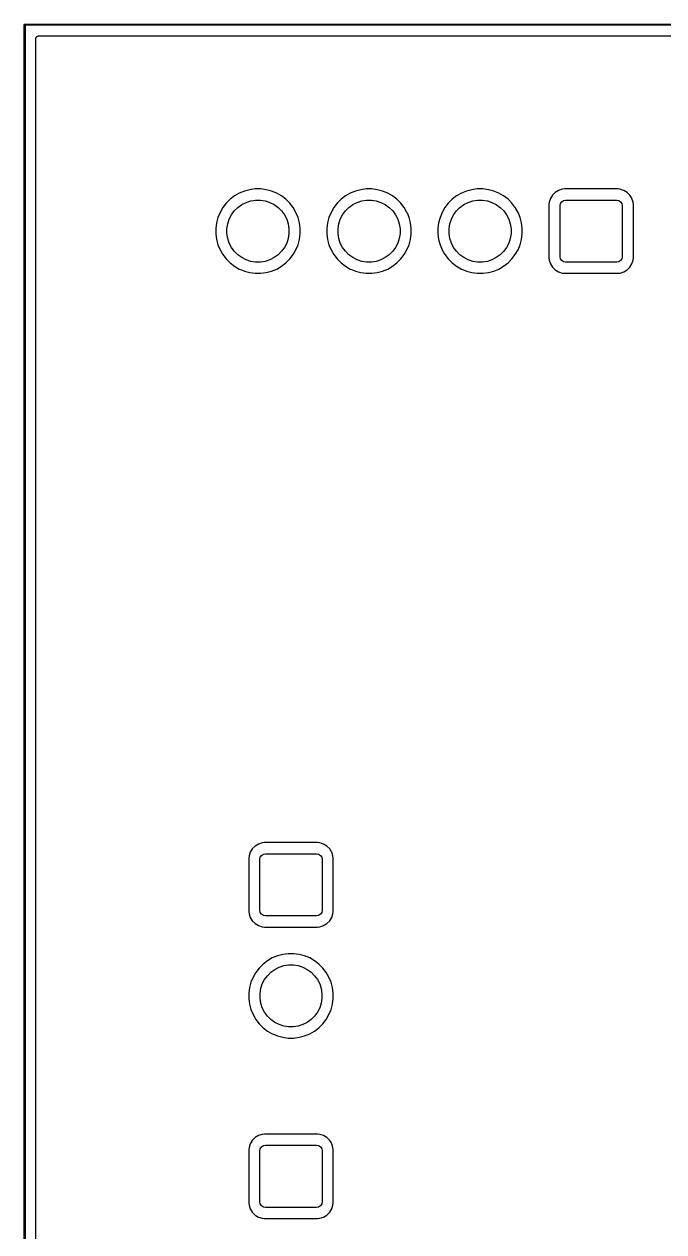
# Model space of a CAD drawing. Extents: x 4.07 to 10.8, y -5 to -0.8.
# Drawn here: x 5.799 to 6.933, y -2.94 to -0.799 of the extents above; entities that cross this region are included whole.
import ezdxf

# ---------------------------------------------------------------- set-up
doc = ezdxf.new("R2010")
doc.units = 0
doc.header["$MEASUREMENT"] = 0
doc.layers.add('BLACK', color=7, linetype='CONTINUOUS')

msp = doc.modelspace()

# ---------------------------------------------------------------- linework, layer by layer
at = {"layer": 'BLACK', "linetype": 'CONTINUOUS'}
for p, q in [((5.799, -0.8), (5.7991, -0.7996)), ((5.799, -5), (5.799, -0.8)), ((5.7991, -0.7996), (5.7996, -0.7991)), ((5.7996, -0.7991), (5.8, -0.799)), ((5.8, -0.799), (10.8, -0.799)), ((5.801, -0.801), (5.801, -4.999)), ((10.799, -0.801), (5.801, -0.801)), ((5.8197, -0.8246), (5.8205, -0.8219)), ((5.8197, -1.0658), (5.8197, -0.8246)), ((5.8205, -0.8219), (5.8226, -0.8201)), ((5.8226, -0.8201), (5.8246, -0.8197)), ((5.8246, -0.8197), (10.7754, -0.8197)), ((5.8197, -1.1611), (5.8197, -1.0658)), ((6.2085, -1.0912), (6.1988, -1.0925)), ((6.2184, -1.0912), (6.2085, -1.0912)), ((6.2085, -1.0912), (6.2085, -1.0912)), ((6.2085, -1.0912), (6.2085, -1.0912)), ((6.2281, -1.0925), (6.2184, -1.0912)), ((6.2184, -1.0912), (6.2184, -1.0912)), ((6.2184, -1.0912), (6.2184, -1.0912)), ((6.4054, -1.0912), (6.3957, -1.0925)), ((6.4152, -1.0912), (6.4054, -1.0912)), ((6.4054, -1.0912), (6.4054, -1.0912)), ((6.4054, -1.0912), (6.4054, -1.0912)), ((6.4249, -1.0925), (6.4152, -1.0912)), ((6.4152, -1.0912), (6.4152, -1.0912)), ((6.4152, -1.0912), (6.4152, -1.0912)), ((6.6022, -1.0912), (6.5925, -1.0925)), ((6.6121, -1.0912), (6.6022, -1.0912)), ((6.6022, -1.0912), (6.6022, -1.0912)), ((6.6022, -1.0912), (6.6022, -1.0912)), ((6.6218, -1.0925), (6.6121, -1.0912)), ((6.6121, -1.0912), (6.6121, -1.0912)), ((6.6121, -1.0912), (6.6121, -1.0912)), ((6.7527, -1.0916), (6.7462, -1.0938)), ((6.7568, -1.0912), (6.7527, -1.0916)), ((6.7527, -1.0916), (6.7527, -1.0916)), ((6.8512, -1.0912), (6.7568, -1.0912)), ((6.7568, -1.0912), (6.7568, -1.0912)), ((6.8553, -1.0916), (6.8512, -1.0912)), ((6.8512, -1.0912), (6.8512, -1.0912)), ((6.8579, -1.0925), (6.8553, -1.0916)), ((6.8553, -1.0916), (6.8553, -1.0916)), ((6.164, -1.1096), (6.1571, -1.1166)), ((6.1718, -1.1037), (6.164, -1.1096)), ((6.164, -1.1096), (6.164, -1.1096)), ((6.1803, -1.0987), (6.1718, -1.1037)), ((6.1893, -1.095), (6.1803, -1.0987)), ((6.1803, -1.0987), (6.1803, -1.0987)), ((6.1988, -1.0925), (6.1893, -1.095)), ((6.1924, -1.1151), (6.2006, -1.1124)), ((6.2006, -1.1124), (6.2091, -1.1111)), ((6.2091, -1.1111), (6.2178, -1.1111)), ((6.2178, -1.1111), (6.2263, -1.1124)), ((6.2263, -1.1124), (6.2345, -1.1151)), ((6.233, -1.0938), (6.2281, -1.0925)), ((6.2281, -1.0925), (6.2281, -1.0925)), ((6.2281, -1.0925), (6.2281, -1.0925)), ((6.2376, -1.095), (6.233, -1.0938)), ((6.2466, -1.0987), (6.2376, -1.095)), ((6.2551, -1.1037), (6.2466, -1.0987)), ((6.2466, -1.0987), (6.2466, -1.0987)), ((6.2629, -1.1096), (6.2551, -1.1037)), ((6.2698, -1.1166), (6.2629, -1.1096)), ((6.2629, -1.1096), (6.2629, -1.1096)), ((6.3609, -1.1096), (6.3539, -1.1166)), ((6.3686, -1.1037), (6.3609, -1.1096)), ((6.3609, -1.1096), (6.3609, -1.1096)), ((6.3771, -1.0987), (6.3686, -1.1037)), ((6.3862, -1.095), (6.3771, -1.0987)), ((6.3771, -1.0987), (6.3771, -1.0987)), ((6.3957, -1.0925), (6.3862, -1.095)), ((6.3892, -1.1151), (6.3974, -1.1124)), ((6.3974, -1.1124), (6.406, -1.1111)), ((6.406, -1.1111), (6.4146, -1.1111)), ((6.4146, -1.1111), (6.4232, -1.1124)), ((6.4232, -1.1124), (6.4314, -1.1151)), ((6.4298, -1.0938), (6.4249, -1.0925)), ((6.4249, -1.0925), (6.4249, -1.0925)), ((6.4249, -1.0925), (6.4249, -1.0925)), ((6.4344, -1.095), (6.4298, -1.0938)), ((6.4435, -1.0987), (6.4344, -1.095)), ((6.452, -1.1037), (6.4435, -1.0987)), ((6.4435, -1.0987), (6.4435, -1.0987)), ((6.4597, -1.1096), (6.452, -1.1037)), ((6.4667, -1.1166), (6.4597, -1.1096)), ((6.4597, -1.1096), (6.4597, -1.1096)), ((6.5577, -1.1096), (6.5508, -1.1166)), ((6.5655, -1.1037), (6.5577, -1.1096)), ((6.5577, -1.1096), (6.5577, -1.1096)), ((6.574, -1.0987), (6.5655, -1.1037)), ((6.583, -1.095), (6.574, -1.0987)), ((6.574, -1.0987), (6.574, -1.0987)), ((6.5925, -1.0925), (6.583, -1.095)), ((6.5861, -1.1151), (6.5943, -1.1124)), ((6.5943, -1.1124), (6.6028, -1.1111)), ((6.6028, -1.1111), (6.6115, -1.1111)), ((6.6115, -1.1111), (6.62, -1.1124)), ((6.62, -1.1124), (6.6282, -1.1151)), ((6.6267, -1.0938), (6.6218, -1.0925)), ((6.6218, -1.0925), (6.6218, -1.0925)), ((6.6218, -1.0925), (6.6218, -1.0925)), ((6.6313, -1.095), (6.6267, -1.0938)), ((6.6403, -1.0987), (6.6313, -1.095)), ((6.6488, -1.1037), (6.6403, -1.0987)), ((6.6403, -1.0987), (6.6403, -1.0987)), ((6.6566, -1.1096), (6.6488, -1.1037)), ((6.6635, -1.1166), (6.6566, -1.1096)), ((6.6566, -1.1096), (6.6566, -1.1096)), ((6.7318, -1.1082), (6.7296, -1.1147)), ((6.7354, -1.1023), (6.7318, -1.1082)), ((6.7318, -1.1082), (6.7318, -1.1082)), ((6.7403, -1.0974), (6.7354, -1.1023)), ((6.7354, -1.1023), (6.7354, -1.1023)), ((6.7462, -1.0938), (6.7403, -1.0974)), ((6.7403, -1.0974), (6.7403, -1.0974)), ((6.7462, -1.0938), (6.7462, -1.0938)), ((6.7518, -1.1138), (6.755, -1.1116)), ((6.755, -1.1116), (6.7587, -1.1109)), ((6.7587, -1.1109), (6.8493, -1.1109)), ((6.8493, -1.1109), (6.853, -1.1116)), ((6.853, -1.1116), (6.8562, -1.1138)), ((6.8618, -1.0938), (6.8579, -1.0925)), ((6.8677, -1.0974), (6.8618, -1.0938)), ((6.8618, -1.0938), (6.8618, -1.0938)), ((6.8726, -1.1023), (6.8677, -1.0974)), ((6.8677, -1.0974), (6.8677, -1.0974)), ((6.876, -1.1077), (6.8726, -1.1023)), ((6.8726, -1.1023), (6.8726, -1.1023)), ((6.8762, -1.1082), (6.876, -1.1077)), ((6.8784, -1.1147), (6.8762, -1.1082)), ((6.1462, -1.1328), (6.1424, -1.1419)), ((6.1511, -1.1243), (6.1462, -1.1328)), ((6.1462, -1.1328), (6.1462, -1.1328)), ((6.1571, -1.1166), (6.1511, -1.1243)), ((6.1571, -1.1166), (6.1571, -1.1166)), ((6.1665, -1.1372), (6.1715, -1.1302)), ((6.1715, -1.1302), (6.1777, -1.1241)), ((6.1777, -1.1241), (6.1846, -1.119)), ((6.1846, -1.119), (6.1924, -1.1151)), ((6.2345, -1.1151), (6.2422, -1.119)), ((6.2422, -1.119), (6.2492, -1.1241)), ((6.2492, -1.1241), (6.2554, -1.1302)), ((6.2554, -1.1302), (6.2604, -1.1372)), ((6.2758, -1.1243), (6.2698, -1.1166)), ((6.2698, -1.1166), (6.2698, -1.1166)), ((6.2807, -1.1328), (6.2758, -1.1243)), ((6.2813, -1.1344), (6.2807, -1.1328)), ((6.2807, -1.1328), (6.2807, -1.1328)), ((6.2845, -1.1419), (6.2813, -1.1344)), ((6.343, -1.1328), (6.3393, -1.1419)), ((6.348, -1.1243), (6.343, -1.1328)), ((6.343, -1.1328), (6.343, -1.1328)), ((6.3539, -1.1166), (6.348, -1.1243)), ((6.3539, -1.1166), (6.3539, -1.1166)), ((6.3633, -1.1372), (6.3684, -1.1302)), ((6.3684, -1.1302), (6.3745, -1.1241)), ((6.3745, -1.1241), (6.3815, -1.119)), ((6.3815, -1.119), (6.3892, -1.1151)), ((6.4314, -1.1151), (6.4391, -1.119)), ((6.4391, -1.119), (6.4461, -1.1241)), ((6.4461, -1.1241), (6.4522, -1.1302)), ((6.4522, -1.1302), (6.4573, -1.1372)), ((6.4726, -1.1243), (6.4667, -1.1166)), ((6.4667, -1.1166), (6.4667, -1.1166)), ((6.4775, -1.1328), (6.4726, -1.1243)), ((6.4782, -1.1344), (6.4775, -1.1328)), ((6.4775, -1.1328), (6.4775, -1.1328)), ((6.4813, -1.1419), (6.4782, -1.1344)), ((6.5399, -1.1328), (6.5361, -1.1419)), ((6.5448, -1.1243), (6.5399, -1.1328)), ((6.5399, -1.1328), (6.5399, -1.1328)), ((6.5508, -1.1166), (6.5448, -1.1243)), ((6.5508, -1.1166), (6.5508, -1.1166)), ((6.5602, -1.1372), (6.5652, -1.1302)), ((6.5652, -1.1302), (6.5714, -1.1241)), ((6.5714, -1.1241), (6.5784, -1.119)), ((6.5784, -1.119), (6.5861, -1.1151)), ((6.6282, -1.1151), (6.6359, -1.119)), ((6.6359, -1.119), (6.6429, -1.1241)), ((6.6429, -1.1241), (6.6491, -1.1302)), ((6.6491, -1.1302), (6.6541, -1.1372)), ((6.6652, -1.1188), (6.6635, -1.1166)), ((6.6635, -1.1166), (6.6635, -1.1166)), ((6.6656, -1.1193), (6.6652, -1.1188)), ((6.6684, -1.1229), (6.6656, -1.1193)), ((6.6695, -1.1243), (6.6684, -1.1229)), ((6.6744, -1.1328), (6.6695, -1.1243)), ((6.675, -1.1344), (6.6744, -1.1328)), ((6.6744, -1.1328), (6.6744, -1.1328)), ((6.6782, -1.1419), (6.675, -1.1344)), ((6.7296, -1.1147), (6.7292, -1.1188)), ((6.7292, -1.1188), (6.7292, -1.2132)), ((6.7296, -1.1147), (6.7296, -1.1147)), ((6.7489, -1.1207), (6.7496, -1.117)), ((6.7489, -1.2113), (6.7489, -1.1207)), ((6.7496, -1.117), (6.7518, -1.1138)), ((6.8562, -1.1138), (6.8584, -1.117)), ((6.8584, -1.117), (6.8591, -1.1207)), ((6.8591, -1.1207), (6.8591, -1.2113)), ((6.8788, -1.1188), (6.8784, -1.1147)), ((6.8788, -1.1651), (6.8788, -1.1188)), ((6.1399, -1.1514), (6.1386, -1.1611)), ((6.1424, -1.1419), (6.1399, -1.1514)), ((6.1585, -1.1617), (6.1599, -1.1531)), ((6.1599, -1.1531), (6.1625, -1.1449)), ((6.1625, -1.1449), (6.1665, -1.1372)), ((6.2604, -1.1372), (6.2644, -1.1449)), ((6.2644, -1.1449), (6.267, -1.1531)), ((6.267, -1.1531), (6.2684, -1.1617)), ((6.287, -1.1514), (6.2845, -1.1419)), ((6.2883, -1.1611), (6.287, -1.1514)), ((6.3368, -1.1514), (6.3355, -1.1611)), ((6.3393, -1.1419), (6.3368, -1.1514)), ((6.3554, -1.1617), (6.3567, -1.1531)), ((6.3567, -1.1531), (6.3594, -1.1449)), ((6.3594, -1.1449), (6.3633, -1.1372)), ((6.4573, -1.1372), (6.4612, -1.1449)), ((6.4612, -1.1449), (6.4639, -1.1531)), ((6.4639, -1.1531), (6.4652, -1.1617)), ((6.4838, -1.1514), (6.4813, -1.1419)), ((6.4851, -1.1611), (6.4838, -1.1514)), ((6.5336, -1.1514), (6.5323, -1.1611)), ((6.5361, -1.1419), (6.5336, -1.1514)), ((6.5522, -1.1617), (6.5536, -1.1531)), ((6.5536, -1.1531), (6.5562, -1.1449)), ((6.5562, -1.1449), (6.5602, -1.1372)), ((6.6541, -1.1372), (6.6581, -1.1449)), ((6.6581, -1.1449), (6.6607, -1.1531)), ((6.6607, -1.1531), (6.6621, -1.1617)), ((6.6807, -1.1514), (6.6782, -1.1419)), ((6.682, -1.1611), (6.6807, -1.1514)), ((5.8197, -2.238), (5.8197, -1.1611)), ((6.1386, -1.1611), (6.1386, -1.1611)), ((6.1386, -1.1611), (6.1386, -1.1709)), ((6.1386, -1.1709), (6.1386, -1.1709)), ((6.1386, -1.1709), (6.1399, -1.1806)), ((6.1585, -1.1703), (6.1585, -1.1617)), ((6.1599, -1.1789), (6.1585, -1.1703)), ((6.2684, -1.1703), (6.267, -1.1789)), ((6.2684, -1.1617), (6.2684, -1.1703)), ((6.287, -1.1806), (6.2883, -1.1709)), ((6.2883, -1.1709), (6.2883, -1.1611)), ((6.2883, -1.1611), (6.2883, -1.1611)), ((6.3355, -1.1611), (6.3355, -1.1611)), ((6.3355, -1.1611), (6.3355, -1.1709)), ((6.3355, -1.1709), (6.3355, -1.1709)), ((6.3355, -1.1709), (6.3368, -1.1806)), ((6.3554, -1.1703), (6.3554, -1.1617)), ((6.3567, -1.1789), (6.3554, -1.1703)), ((6.4652, -1.1703), (6.4639, -1.1789)), ((6.4652, -1.1617), (6.4652, -1.1703)), ((6.4838, -1.1806), (6.4851, -1.1709)), ((6.4851, -1.1709), (6.4851, -1.1611)), ((6.4851, -1.1611), (6.4851, -1.1611)), ((6.5323, -1.1611), (6.5323, -1.1611)), ((6.5323, -1.1611), (6.5323, -1.1709)), ((6.5323, -1.1709), (6.5323, -1.1709)), ((6.5323, -1.1709), (6.5336, -1.1806)), ((6.5522, -1.1703), (6.5522, -1.1617)), ((6.5536, -1.1789), (6.5522, -1.1703)), ((6.6621, -1.1703), (6.6607, -1.1789)), ((6.6621, -1.1617), (6.6621, -1.1703)), ((6.6807, -1.1806), (6.682, -1.1709)), ((6.682, -1.1709), (6.682, -1.1611)), ((6.8788, -1.2132), (6.8788, -1.1651)), ((6.1399, -1.1806), (6.1424, -1.1901)), ((6.1424, -1.1901), (6.1462, -1.1992)), ((6.1462, -1.1992), (6.1462, -1.1992)), ((6.1462, -1.1992), (6.1511, -1.2077)), ((6.1625, -1.1871), (6.1599, -1.1789)), ((6.1665, -1.1948), (6.1625, -1.1871)), ((6.1715, -1.2018), (6.1665, -1.1948)), ((6.2604, -1.1948), (6.2554, -1.2018)), ((6.2644, -1.1871), (6.2604, -1.1948)), ((6.267, -1.1789), (6.2644, -1.1871)), ((6.2758, -1.2077), (6.2807, -1.1992)), ((6.2807, -1.1992), (6.2845, -1.1901)), ((6.2845, -1.1901), (6.287, -1.1806)), ((6.3368, -1.1806), (6.3393, -1.1901)), ((6.3393, -1.1901), (6.343, -1.1992)), ((6.343, -1.1992), (6.343, -1.1992)), ((6.343, -1.1992), (6.348, -1.2077)), ((6.3594, -1.1871), (6.3567, -1.1789)), ((6.3633, -1.1948), (6.3594, -1.1871)), ((6.3684, -1.2018), (6.3633, -1.1948)), ((6.4573, -1.1948), (6.4522, -1.2018)), ((6.4612, -1.1871), (6.4573, -1.1948)), ((6.4639, -1.1789), (6.4612, -1.1871)), ((6.4726, -1.2077), (6.4775, -1.1992)), ((6.4775, -1.1992), (6.4813, -1.1901)), ((6.4813, -1.1901), (6.4838, -1.1806)), ((6.5336, -1.1806), (6.5361, -1.1901)), ((6.5361, -1.1901), (6.5399, -1.1992)), ((6.5399, -1.1992), (6.5399, -1.1992)), ((6.5399, -1.1992), (6.5448, -1.2077)), ((6.5562, -1.1871), (6.5536, -1.1789)), ((6.5602, -1.1948), (6.5562, -1.1871)), ((6.5652, -1.2018), (6.5602, -1.1948)), ((6.6541, -1.1948), (6.6491, -1.2018)), ((6.6581, -1.1871), (6.6541, -1.1948)), ((6.6607, -1.1789), (6.6581, -1.1871)), ((6.6695, -1.2077), (6.6744, -1.1992)), ((6.6744, -1.1992), (6.6782, -1.1901)), ((6.6782, -1.1901), (6.6807, -1.1806)), ((6.1511, -1.2077), (6.1571, -1.2154)), ((6.1571, -1.2154), (6.1571, -1.2154)), ((6.1571, -1.2154), (6.164, -1.2224)), ((6.1777, -1.2079), (6.1715, -1.2018)), ((6.1846, -1.213), (6.1777, -1.2079)), ((6.1924, -1.2169), (6.1846, -1.213)), ((6.2006, -1.2196), (6.1924, -1.2169)), ((6.2091, -1.2209), (6.2006, -1.2196)), ((6.2263, -1.2196), (6.2178, -1.2209)), ((6.2345, -1.2169), (6.2263, -1.2196)), ((6.2422, -1.213), (6.2345, -1.2169)), ((6.2492, -1.2079), (6.2422, -1.213)), ((6.2554, -1.2018), (6.2492, -1.2079)), ((6.2629, -1.2224), (6.2698, -1.2154)), ((6.2698, -1.2154), (6.2758, -1.2077)), ((6.348, -1.2077), (6.3539, -1.2154)), ((6.3539, -1.2154), (6.3539, -1.2154)), ((6.3539, -1.2154), (6.3609, -1.2224)), ((6.3745, -1.2079), (6.3684, -1.2018)), ((6.3815, -1.213), (6.3745, -1.2079)), ((6.3892, -1.2169), (6.3815, -1.213)), ((6.3974, -1.2196), (6.3892, -1.2169)), ((6.406, -1.2209), (6.3974, -1.2196)), ((6.4232, -1.2196), (6.4146, -1.2209)), ((6.4314, -1.2169), (6.4232, -1.2196)), ((6.4391, -1.213), (6.4314, -1.2169)), ((6.4461, -1.2079), (6.4391, -1.213)), ((6.4522, -1.2018), (6.4461, -1.2079)), ((6.4597, -1.2224), (6.4667, -1.2154)), ((6.4667, -1.2154), (6.4726, -1.2077)), ((6.5448, -1.2077), (6.5508, -1.2154)), ((6.5508, -1.2154), (6.5508, -1.2154)), ((6.5508, -1.2154), (6.5577, -1.2224)), ((6.5714, -1.2079), (6.5652, -1.2018)), ((6.5784, -1.213), (6.5714, -1.2079)), ((6.5861, -1.2169), (6.5784, -1.213)), ((6.5943, -1.2196), (6.5861, -1.2169)), ((6.6028, -1.2209), (6.5943, -1.2196)), ((6.62, -1.2196), (6.6115, -1.2209)), ((6.6282, -1.2169), (6.62, -1.2196)), ((6.6359, -1.213), (6.6282, -1.2169)), ((6.6429, -1.2079), (6.6359, -1.213)), ((6.6491, -1.2018), (6.6429, -1.2079)), ((6.6566, -1.2224), (6.6635, -1.2154)), ((6.6635, -1.2154), (6.6695, -1.2077)), ((6.7292, -1.2132), (6.7296, -1.2173)), ((6.7296, -1.2173), (6.7296, -1.2173)), ((6.7296, -1.2173), (6.7318, -1.2238)), ((6.7496, -1.215), (6.7489, -1.2113)), ((6.7518, -1.2182), (6.7496, -1.215)), ((6.755, -1.2204), (6.7518, -1.2182)), ((6.7587, -1.2211), (6.755, -1.2204)), ((6.853, -1.2204), (6.8493, -1.2211)), ((6.8562, -1.2182), (6.853, -1.2204)), ((6.8584, -1.215), (6.8562, -1.2182)), ((6.8591, -1.2113), (6.8584, -1.215)), ((6.8762, -1.2238), (6.8784, -1.2173)), ((6.8784, -1.2173), (6.8788, -1.2132)), ((6.164, -1.2224), (6.164, -1.2224)), ((6.164, -1.2224), (6.1718, -1.2283)), ((6.1718, -1.2283), (6.1803, -1.2333)), ((6.1803, -1.2333), (6.1803, -1.2333)), ((6.1803, -1.2333), (6.184, -1.2348)), ((6.184, -1.2348), (6.1893, -1.237)), ((6.1893, -1.237), (6.1988, -1.2395)), ((6.1988, -1.2395), (6.2085, -1.2408)), ((6.2085, -1.2408), (6.2085, -1.2408)), ((6.2085, -1.2408), (6.2184, -1.2408)), ((6.2178, -1.2209), (6.2091, -1.2209)), ((6.2184, -1.2408), (6.2281, -1.2395)), ((6.2184, -1.2408), (6.2184, -1.2408)), ((6.2281, -1.2395), (6.2376, -1.237)), ((6.2376, -1.237), (6.2466, -1.2333)), ((6.2466, -1.2333), (6.2551, -1.2283)), ((6.2551, -1.2283), (6.2629, -1.2224)), ((6.3609, -1.2224), (6.3609, -1.2224)), ((6.3609, -1.2224), (6.3686, -1.2283)), ((6.3686, -1.2283), (6.3771, -1.2333)), ((6.3771, -1.2333), (6.3771, -1.2333)), ((6.3771, -1.2333), (6.3808, -1.2348)), ((6.3808, -1.2348), (6.3862, -1.237)), ((6.3862, -1.237), (6.3957, -1.2395)), ((6.3957, -1.2395), (6.4054, -1.2408)), ((6.4054, -1.2408), (6.4054, -1.2408)), ((6.4054, -1.2408), (6.4152, -1.2408)), ((6.4146, -1.2209), (6.406, -1.2209)), ((6.4152, -1.2408), (6.4249, -1.2395)), ((6.4152, -1.2408), (6.4152, -1.2408)), ((6.4249, -1.2395), (6.4344, -1.237)), ((6.4344, -1.237), (6.4435, -1.2333)), ((6.4435, -1.2333), (6.452, -1.2283)), ((6.452, -1.2283), (6.4597, -1.2224)), ((6.5577, -1.2224), (6.5577, -1.2224)), ((6.5577, -1.2224), (6.5655, -1.2283)), ((6.5655, -1.2283), (6.574, -1.2333)), ((6.574, -1.2333), (6.574, -1.2333)), ((6.574, -1.2333), (6.5777, -1.2348)), ((6.5777, -1.2348), (6.583, -1.237)), ((6.583, -1.237), (6.5925, -1.2395)), ((6.5925, -1.2395), (6.6022, -1.2408)), ((6.6022, -1.2408), (6.6022, -1.2408)), ((6.6022, -1.2408), (6.6121, -1.2408)), ((6.6115, -1.2209), (6.6028, -1.2209)), ((6.6121, -1.2408), (6.6218, -1.2395)), ((6.6121, -1.2408), (6.6121, -1.2408)), ((6.6218, -1.2395), (6.6313, -1.237)), ((6.6313, -1.237), (6.6403, -1.2333)), ((6.6403, -1.2333), (6.6488, -1.2283)), ((6.6488, -1.2283), (6.6566, -1.2224)), ((6.7318, -1.2238), (6.7318, -1.2238)), ((6.7318, -1.2238), (6.7354, -1.2297)), ((6.7354, -1.2297), (6.7354, -1.2297)), ((6.7354, -1.2297), (6.7403, -1.2346)), ((6.7403, -1.2346), (6.7403, -1.2346)), ((6.7403, -1.2346), (6.7462, -1.2382)), ((6.7462, -1.2382), (6.7462, -1.2382)), ((6.7462, -1.2382), (6.7462, -1.2382)), ((6.7462, -1.2382), (6.7527, -1.2404)), ((6.7527, -1.2404), (6.7568, -1.2408)), ((6.7568, -1.2408), (6.7568, -1.2408)), ((6.7568, -1.2408), (6.8512, -1.2408)), ((6.8493, -1.2211), (6.7587, -1.2211)), ((6.8512, -1.2408), (6.8553, -1.2404)), ((6.8512, -1.2408), (6.8512, -1.2408)), ((6.8553, -1.2404), (6.8618, -1.2382)), ((6.8618, -1.2382), (6.8677, -1.2346)), ((6.8677, -1.2346), (6.8726, -1.2297)), ((6.8726, -1.2297), (6.8762, -1.2238)), ((5.8197, -2.2779), (5.8197, -2.238)), ((6.1998, -2.2673), (6.1976, -2.2739)), ((6.2034, -2.2614), (6.1998, -2.2673)), ((6.1998, -2.2673), (6.1998, -2.2673)), ((6.2083, -2.2565), (6.2034, -2.2614)), ((6.2034, -2.2614), (6.2034, -2.2614)), ((6.2142, -2.2529), (6.2083, -2.2565)), ((6.2083, -2.2565), (6.2083, -2.2565)), ((6.2207, -2.2507), (6.2142, -2.2529)), ((6.2142, -2.2529), (6.2142, -2.2529)), ((6.2248, -2.2503), (6.2207, -2.2507)), ((6.2207, -2.2507), (6.2207, -2.2507)), ((6.3192, -2.2503), (6.2248, -2.2503)), ((6.2248, -2.2503), (6.2248, -2.2503)), ((6.3233, -2.2507), (6.3192, -2.2503)), ((6.3192, -2.2503), (6.3192, -2.2503)), ((6.3261, -2.2517), (6.3233, -2.2507)), ((6.3233, -2.2507), (6.3233, -2.2507)), ((6.3298, -2.2529), (6.3261, -2.2517)), ((6.3357, -2.2565), (6.3298, -2.2529)), ((6.3298, -2.2529), (6.3298, -2.2529)), ((6.3406, -2.2614), (6.3357, -2.2565)), ((6.3357, -2.2565), (6.3357, -2.2565)), ((6.344, -2.2669), (6.3406, -2.2614)), ((6.3406, -2.2614), (6.3406, -2.2614)), ((6.3442, -2.2673), (6.344, -2.2669)), ((6.3464, -2.2739), (6.3442, -2.2673)), ((5.8197, -2.5171), (5.8197, -2.2779)), ((6.1976, -2.2739), (6.1972, -2.2779)), ((6.1972, -2.2779), (6.1972, -2.3724)), ((6.1976, -2.2739), (6.1976, -2.2739)), ((6.2169, -2.2799), (6.2176, -2.2761)), ((6.2169, -2.3704), (6.2169, -2.2799)), ((6.2176, -2.2761), (6.2198, -2.2729)), ((6.2198, -2.2729), (6.223, -2.2708)), ((6.223, -2.2708), (6.2267, -2.27)), ((6.2267, -2.27), (6.3173, -2.27)), ((6.3173, -2.27), (6.321, -2.2708)), ((6.321, -2.2708), (6.3242, -2.2729)), ((6.3242, -2.2729), (6.3264, -2.2761)), ((6.3264, -2.2761), (6.3271, -2.2799)), ((6.3271, -2.2799), (6.3271, -2.3704)), ((6.3468, -2.2779), (6.3464, -2.2739)), ((6.3468, -2.3724), (6.3468, -2.2779)), ((6.1972, -2.3724), (6.1976, -2.3764)), ((6.1976, -2.3764), (6.1976, -2.3764)), ((6.1976, -2.3764), (6.1998, -2.383)), ((6.2176, -2.3742), (6.2169, -2.3704)), ((6.2198, -2.3774), (6.2176, -2.3742)), ((6.3264, -2.3742), (6.3242, -2.3774)), ((6.3271, -2.3704), (6.3264, -2.3742)), ((6.3442, -2.383), (6.3464, -2.3764)), ((6.3464, -2.3764), (6.3468, -2.3724)), ((6.1998, -2.383), (6.1998, -2.383)), ((6.1998, -2.383), (6.2034, -2.3889)), ((6.2034, -2.3889), (6.2034, -2.3889)), ((6.2034, -2.3889), (6.2083, -2.3938)), ((6.2083, -2.3938), (6.2083, -2.3938)), ((6.2083, -2.3938), (6.2142, -2.3974)), ((6.2142, -2.3974), (6.2142, -2.3974)), ((6.2142, -2.3974), (6.2142, -2.3974)), ((6.2142, -2.3974), (6.2207, -2.3996)), ((6.223, -2.3795), (6.2198, -2.3774)), ((6.2267, -2.3803), (6.223, -2.3795)), ((6.3173, -2.3803), (6.2267, -2.3803)), ((6.321, -2.3795), (6.3173, -2.3803)), ((6.3242, -2.3774), (6.321, -2.3795)), ((6.3233, -2.3996), (6.3298, -2.3974)), ((6.3298, -2.3974), (6.3357, -2.3938)), ((6.3357, -2.3938), (6.3406, -2.3889)), ((6.3406, -2.3889), (6.3442, -2.383)), ((6.2207, -2.3996), (6.2248, -2.4)), ((6.2248, -2.4), (6.2248, -2.4)), ((6.2248, -2.4), (6.3192, -2.4)), ((6.3192, -2.4), (6.3233, -2.3996)), ((6.3192, -2.4), (6.3192, -2.4)), ((6.2303, -2.4597), (6.2226, -2.4656)), ((6.2388, -2.4547), (6.2303, -2.4597)), ((6.2479, -2.451), (6.2388, -2.4547)), ((6.2388, -2.4547), (6.2388, -2.4547)), ((6.2574, -2.4485), (6.2479, -2.451)), ((6.2671, -2.4472), (6.2574, -2.4485)), ((6.2769, -2.4472), (6.2671, -2.4472)), ((6.2671, -2.4472), (6.2671, -2.4472)), ((6.2671, -2.4472), (6.2671, -2.4472)), ((6.2866, -2.4485), (6.2769, -2.4472)), ((6.2769, -2.4472), (6.2769, -2.4472)), ((6.2769, -2.4472), (6.2769, -2.4472)), ((6.2961, -2.451), (6.2866, -2.4485)), ((6.3052, -2.4547), (6.2961, -2.451)), ((6.3137, -2.4597), (6.3052, -2.4547)), ((6.3052, -2.4547), (6.3052, -2.4547)), ((6.3214, -2.4656), (6.3137, -2.4597)), ((6.2097, -2.4803), (6.2047, -2.4888)), ((6.2156, -2.4726), (6.2097, -2.4803)), ((6.2226, -2.4656), (6.2156, -2.4726)), ((6.2156, -2.4726), (6.2156, -2.4726)), ((6.2226, -2.4656), (6.2226, -2.4656)), ((6.2301, -2.4862), (6.2362, -2.4801)), ((6.2362, -2.4801), (6.2432, -2.475)), ((6.2432, -2.475), (6.2509, -2.4711)), ((6.2509, -2.4711), (6.2591, -2.4684)), ((6.2591, -2.4684), (6.2677, -2.4671)), ((6.2677, -2.4671), (6.2763, -2.4671)), ((6.2763, -2.4671), (6.2849, -2.4684)), ((6.2849, -2.4684), (6.2931, -2.4711)), ((6.2931, -2.4711), (6.3008, -2.475)), ((6.3008, -2.475), (6.3078, -2.4801)), ((6.3078, -2.4801), (6.3139, -2.4862)), ((6.3284, -2.4726), (6.3214, -2.4656)), ((6.3214, -2.4656), (6.3214, -2.4656)), ((6.3343, -2.4803), (6.3284, -2.4726)), ((6.3284, -2.4726), (6.3284, -2.4726)), ((6.3393, -2.4888), (6.3343, -2.4803)), ((6.201, -2.4979), (6.1985, -2.5074)), ((6.2047, -2.4888), (6.201, -2.4979)), ((6.2047, -2.4888), (6.2047, -2.4888)), ((6.2184, -2.5091), (6.2211, -2.5009)), ((6.2211, -2.5009), (6.225, -2.4932)), ((6.225, -2.4932), (6.2301, -2.4862)), ((6.3139, -2.4862), (6.319, -2.4932)), ((6.319, -2.4932), (6.3229, -2.5009)), ((6.3229, -2.5009), (6.3256, -2.5091)), ((6.343, -2.4979), (6.3393, -2.4888)), ((6.3455, -2.5074), (6.343, -2.4979)), ((5.8197, -2.7948), (5.8197, -2.5171)), ((6.1985, -2.5074), (6.1972, -2.5171)), ((6.1972, -2.5171), (6.1972, -2.5171)), ((6.1972, -2.5171), (6.1972, -2.5269)), ((6.2171, -2.5177), (6.2184, -2.5091)), ((6.2171, -2.5263), (6.2171, -2.5177)), ((6.2184, -2.5349), (6.2171, -2.5263)), ((6.3256, -2.5091), (6.3269, -2.5177)), ((6.3269, -2.5263), (6.3256, -2.5349)), ((6.3269, -2.5177), (6.3269, -2.5263)), ((6.3468, -2.5171), (6.3455, -2.5074)), ((6.3468, -2.5269), (6.3468, -2.5171)), ((6.1972, -2.5269), (6.1972, -2.5269)), ((6.1972, -2.5269), (6.1985, -2.5366)), ((6.1985, -2.5366), (6.201, -2.5461)), ((6.201, -2.5461), (6.2047, -2.5552)), ((6.2211, -2.5431), (6.2184, -2.5349)), ((6.225, -2.5508), (6.2211, -2.5431)), ((6.3229, -2.5431), (6.319, -2.5508)), ((6.3256, -2.5349), (6.3229, -2.5431)), ((6.3393, -2.5552), (6.343, -2.5461)), ((6.343, -2.5461), (6.3455, -2.5366)), ((6.3455, -2.5366), (6.3468, -2.5269)), ((6.2047, -2.5552), (6.2047, -2.5552)), ((6.2047, -2.5552), (6.2097, -2.5637)), ((6.2097, -2.5637), (6.2156, -2.5714)), ((6.2301, -2.5578), (6.225, -2.5508)), ((6.2362, -2.5639), (6.2301, -2.5578)), ((6.2432, -2.569), (6.2362, -2.5639)), ((6.2509, -2.5729), (6.2432, -2.569)), ((6.3008, -2.569), (6.2931, -2.5729)), ((6.3078, -2.5639), (6.3008, -2.569)), ((6.3139, -2.5578), (6.3078, -2.5639)), ((6.319, -2.5508), (6.3139, -2.5578)), ((6.3284, -2.5714), (6.3343, -2.5637)), ((6.3343, -2.5637), (6.3393, -2.5552)), ((6.2156, -2.5714), (6.2156, -2.5714)), ((6.2156, -2.5714), (6.2226, -2.5784)), ((6.2226, -2.5784), (6.2226, -2.5784)), ((6.2226, -2.5784), (6.2303, -2.5843)), ((6.2303, -2.5843), (6.2388, -2.5893)), ((6.2388, -2.5893), (6.2388, -2.5893)), ((6.2388, -2.5893), (6.2407, -2.59)), ((6.2407, -2.59), (6.2479, -2.593)), ((6.2591, -2.5756), (6.2509, -2.5729)), ((6.2677, -2.5769), (6.2591, -2.5756)), ((6.2763, -2.5769), (6.2677, -2.5769)), ((6.2849, -2.5756), (6.2763, -2.5769)), ((6.2931, -2.5729), (6.2849, -2.5756)), ((6.2961, -2.593), (6.3052, -2.5893)), ((6.3052, -2.5893), (6.3137, -2.5843)), ((6.3137, -2.5843), (6.3214, -2.5784)), ((6.3214, -2.5784), (6.3284, -2.5714)), ((6.2479, -2.593), (6.2574, -2.5955)), ((6.2574, -2.5955), (6.2671, -2.5968)), ((6.2671, -2.5968), (6.2671, -2.5968)), ((6.2671, -2.5968), (6.2769, -2.5968)), ((6.2769, -2.5968), (6.2866, -2.5955)), ((6.2769, -2.5968), (6.2769, -2.5968)), ((6.2866, -2.5955), (6.2961, -2.593)), ((6.2034, -2.7783), (6.1998, -2.7842)), ((6.2083, -2.7734), (6.2034, -2.7783)), ((6.2034, -2.7783), (6.2034, -2.7783)), ((6.2142, -2.7698), (6.2083, -2.7734)), ((6.2083, -2.7734), (6.2083, -2.7734)), ((6.2207, -2.7676), (6.2142, -2.7698)), ((6.2142, -2.7698), (6.2142, -2.7698)), ((6.2248, -2.7672), (6.2207, -2.7676)), ((6.2207, -2.7676), (6.2207, -2.7676)), ((6.3192, -2.7672), (6.2248, -2.7672)), ((6.2248, -2.7672), (6.2248, -2.7672)), ((6.3233, -2.7676), (6.3192, -2.7672)), ((6.3192, -2.7672), (6.3192, -2.7672)), ((6.3255, -2.7683), (6.3233, -2.7676)), ((6.3233, -2.7676), (6.3233, -2.7676)), ((6.3298, -2.7698), (6.3255, -2.7683)), ((6.3357, -2.7734), (6.3298, -2.7698)), ((6.3298, -2.7698), (6.3298, -2.7698)), ((6.3406, -2.7783), (6.3357, -2.7734)), ((6.3357, -2.7734), (6.3357, -2.7734)), ((6.342, -2.7805), (6.3406, -2.7783)), ((6.3406, -2.7783), (6.3406, -2.7783)), ((6.3442, -2.7842), (6.342, -2.7805)), ((5.8197, -3.0339), (5.8197, -2.7948)), ((6.1976, -2.7907), (6.1972, -2.7948)), ((6.1972, -2.7948), (6.1972, -2.8892)), ((6.1998, -2.7842), (6.1976, -2.7907)), ((6.1976, -2.7907), (6.1976, -2.7907)), ((6.1998, -2.7842), (6.1998, -2.7842)), ((6.2169, -2.7967), (6.2176, -2.793)), ((6.2169, -2.8873), (6.2169, -2.7967)), ((6.2176, -2.793), (6.2198, -2.7898)), ((6.2198, -2.7898), (6.223, -2.7876)), ((6.223, -2.7876), (6.2267, -2.7869)), ((6.2267, -2.7869), (6.3173, -2.7869)), ((6.3173, -2.7869), (6.321, -2.7876)), ((6.321, -2.7876), (6.3242, -2.7898)), ((6.3242, -2.7898), (6.3264, -2.793)), ((6.3264, -2.793), (6.3271, -2.7967)), ((6.3271, -2.7967), (6.3271, -2.8873)), ((6.3464, -2.7907), (6.3442, -2.7842)), ((6.3468, -2.7948), (6.3464, -2.7907)), ((6.3468, -2.8184), (6.3468, -2.7948)), ((6.3468, -2.8892), (6.3468, -2.8184)), ((6.1972, -2.8892), (6.1976, -2.8933)), ((6.2176, -2.891), (6.2169, -2.8873)), ((6.3271, -2.8873), (6.3264, -2.891)), ((6.3464, -2.8933), (6.3468, -2.8892)), ((6.1976, -2.8933), (6.1976, -2.8933)), ((6.1976, -2.8933), (6.1998, -2.8998)), ((6.1998, -2.8998), (6.1998, -2.8998)), ((6.1998, -2.8998), (6.2034, -2.9057)), ((6.2034, -2.9057), (6.2034, -2.9057)), ((6.2034, -2.9057), (6.2083, -2.9106)), ((6.2083, -2.9106), (6.2083, -2.9106)), ((6.2083, -2.9106), (6.2142, -2.9142)), ((6.2198, -2.8942), (6.2176, -2.891)), ((6.223, -2.8964), (6.2198, -2.8942)), ((6.2267, -2.8971), (6.223, -2.8964)), ((6.3173, -2.8971), (6.2267, -2.8971)), ((6.321, -2.8964), (6.3173, -2.8971)), ((6.3242, -2.8942), (6.321, -2.8964)), ((6.3264, -2.891), (6.3242, -2.8942)), ((6.3298, -2.9142), (6.3357, -2.9106)), ((6.3357, -2.9106), (6.3406, -2.9057)), ((6.3406, -2.9057), (6.3442, -2.8998)), ((6.3442, -2.8998), (6.3464, -2.8933)), ((6.2142, -2.9142), (6.2142, -2.9142)), ((6.2142, -2.9142), (6.2142, -2.9142)), ((6.2142, -2.9142), (6.2207, -2.9164)), ((6.2207, -2.9164), (6.2248, -2.9168)), ((6.2248, -2.9168), (6.2248, -2.9168)), ((6.2248, -2.9168), (6.3192, -2.9168)), ((6.3192, -2.9168), (6.3233, -2.9164)), ((6.3192, -2.9168), (6.3192, -2.9168)), ((6.3233, -2.9164), (6.3298, -2.9142))]:
    msp.add_line(p, q, dxfattribs=at)

doc.saveas('drawing.dxf')
